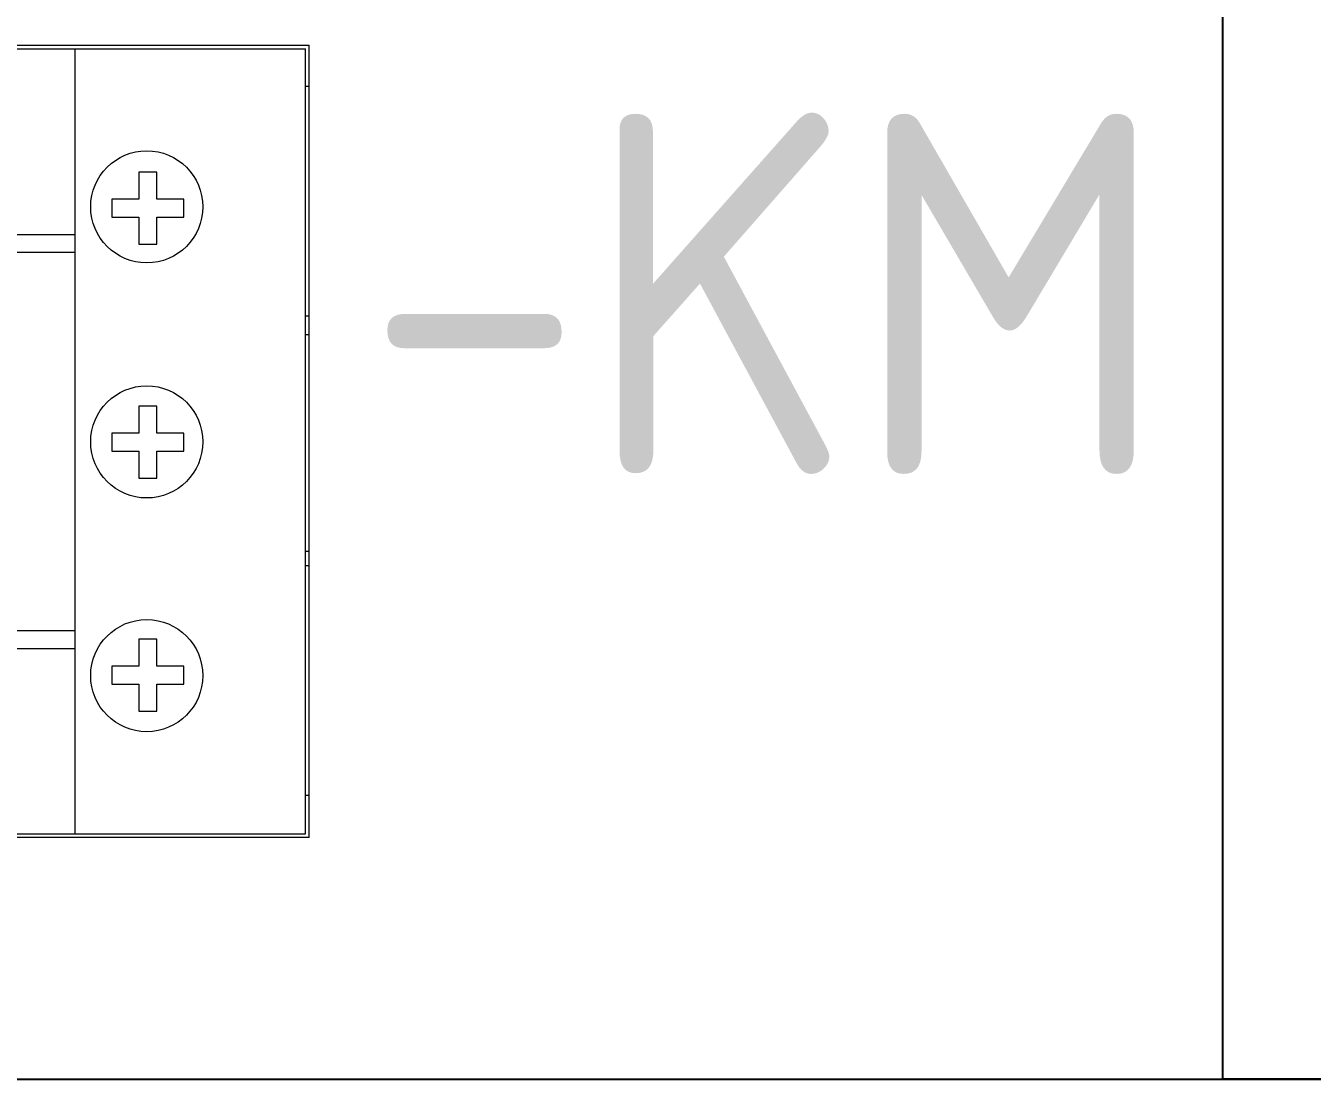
# Model space of a CAD drawing. Header units: millimetres. Extents: x 0 to 69574, y -5 to 41746.
# Drawn here: x 39247.7 to 39319.2, y 16219.4 to 16277.9 of the extents above; entities that cross this region are included whole.
import ezdxf
from ezdxf.enums import TextEntityAlignment as Align

# ---------------------------------------------------------------- set-up
doc = ezdxf.new("R2010")
doc.units = ezdxf.units.MM
doc.set_wipeout_variables(frame=1)
doc.layers.add('000-PI-Oprema', color=30, linetype='Continuous', lineweight=5)
doc.layers.add('000-PI_TEXT', color=7, linetype='Continuous')
doc.layers.add('002-PI-Kabelska kanalica', color=150, linetype='Continuous')
doc.styles.add('PI0', font='isocpeur.ttf', dxfattribs={"width": 0.9})

# ---------------------------------------------------------------- blocks, each defined once
blk = doc.blocks.new('*U580')
at = {"layer": '002-PI-Kabelska kanalica'}
for p in [(-20, 120), (20, -100)]:
    blk.add_line(p, (20, 120), dxfattribs=at)
blk = doc.blocks.new('*U1086')
at = {"layer": '002-PI-Kabelska kanalica'}
blk.add_line((-20, -100), (-20, 470), dxfattribs=at)
blk = doc.blocks.new('GV2P04')
at = {"ltscale": 0.25}
blk.add_wipeout([(44692.174, 32178.545), (44736.174, 32178.545), (44736.174, 32090.045), (44692.174, 32090.045)], dxfattribs=at).dxf.layer = '000-PI-Oprema'
at = {"layer": '000-PI-Oprema'}
for p, q in [((44692.174, 32090.045), (44692.174, 32178.545)), ((44692.374, 32178.345), (44692.374, 32090.245)), ((44735.974, 32178.345), (44735.974, 32090.245)), ((44736.174, 32178.545), (44736.174, 32090.045)), ((44702.674, 32111.045), (44702.674, 32103.045)), ((44703.669, 32111.045), (44703.669, 32103.045)), ((44724.673, 32111.045), (44724.673, 32103.045)), ((44725.669, 32111.045), (44725.669, 32103.045)), ((44692.374, 32103.045), (44735.974, 32103.045)), ((44701.69, 32101.004), (44700.69, 32101.004)), ((44700.69, 32101.004), (44700.69, 32099.504)), ((44701.69, 32099.504), (44701.69, 32101.004)), ((44714.629, 32101.019), (44713.629, 32101.019)), ((44713.629, 32101.019), (44713.629, 32099.519)), ((44714.629, 32099.519), (44714.629, 32101.019)), ((44727.626, 32101.02), (44726.626, 32101.02)), ((44726.626, 32101.02), (44726.626, 32099.52)), ((44727.626, 32099.52), (44727.626, 32101.02)), ((44700.69, 32099.504), (44699.19, 32099.504)), ((44699.19, 32099.504), (44699.19, 32098.504)), ((44703.19, 32099.504), (44701.69, 32099.504)), ((44703.19, 32098.504), (44703.19, 32099.504)), ((44713.629, 32099.519), (44712.129, 32099.519)), ((44712.129, 32099.519), (44712.129, 32098.519)), ((44716.129, 32099.519), (44714.629, 32099.519)), ((44716.129, 32098.519), (44716.129, 32099.519)), ((44726.626, 32099.52), (44725.126, 32099.52)), ((44725.126, 32099.52), (44725.126, 32098.52)), ((44729.126, 32099.52), (44727.626, 32099.52)), ((44729.126, 32098.52), (44729.126, 32099.52)), ((44699.19, 32098.504), (44700.69, 32098.504)), ((44700.69, 32098.504), (44700.69, 32097.004)), ((44701.69, 32098.504), (44703.19, 32098.504)), ((44701.69, 32097.004), (44701.69, 32098.504)), ((44712.129, 32098.519), (44713.629, 32098.519)), ((44713.629, 32098.519), (44713.629, 32097.019)), ((44714.629, 32098.519), (44716.129, 32098.519)), ((44714.629, 32097.019), (44714.629, 32098.519)), ((44725.126, 32098.52), (44726.626, 32098.52)), ((44726.626, 32098.52), (44726.626, 32097.02)), ((44727.626, 32098.52), (44729.126, 32098.52)), ((44727.626, 32097.02), (44727.626, 32098.52)), ((44700.69, 32097.004), (44701.69, 32097.004)), ((44713.629, 32097.019), (44714.629, 32097.019)), ((44726.626, 32097.02), (44727.626, 32097.02)), ((44692.374, 32090.245), (44735.974, 32090.245)), ((44694.496, 32090.045), (44694.496, 32090.245)), ((44707.264, 32090.045), (44707.264, 32090.245)), ((44708.078, 32090.245), (44708.078, 32090.045)), ((44720.09, 32090.045), (44720.09, 32090.245)), ((44721.119, 32090.045), (44721.119, 32090.245)), ((44733.887, 32090.045), (44733.887, 32090.245)), ((44692.174, 32090.045), (44736.174, 32090.045))]:
    blk.add_line(p, q, dxfattribs=at)
for centre in [(44701.161, 32099.075), (44714.143, 32099.075), (44727.198, 32099.075)]:
    blk.add_circle(centre, 3.114, dxfattribs=at)

msp = doc.modelspace()

# ---------------------------------------------------------------- linework, layer by layer
at = {"layer": '000-PI-Oprema', "ltscale": 0.25}
msp.add_line((39141.971, 16219.402), (39296.372, 16219.406), dxfattribs=at)

# ---------------------------------------------------------------- block references
for name, p, rotation in [('*U580', (39334.172, 16339.404), 180), ('*U1086', (39224.172, 16199.404), 270)]:
    msp.add_blockref(name, p, dxfattribs=dict(rotation=rotation))
at = {"layer": '000-PI-Oprema', "rotation": 90}
msp.add_blockref('GV2P04', (71353.479, -28459.344), dxfattribs=at)

# ---------------------------------------------------------------- texts
at = {"layer": '000-PI_TEXT', "style": 'PI0', "width": 0.9}
msp.add_text('-KM 422 07', height=20, dxfattribs=at).set_placement((39331.817, 16263.054), align=Align.MIDDLE)

doc.saveas('drawing.dxf')
